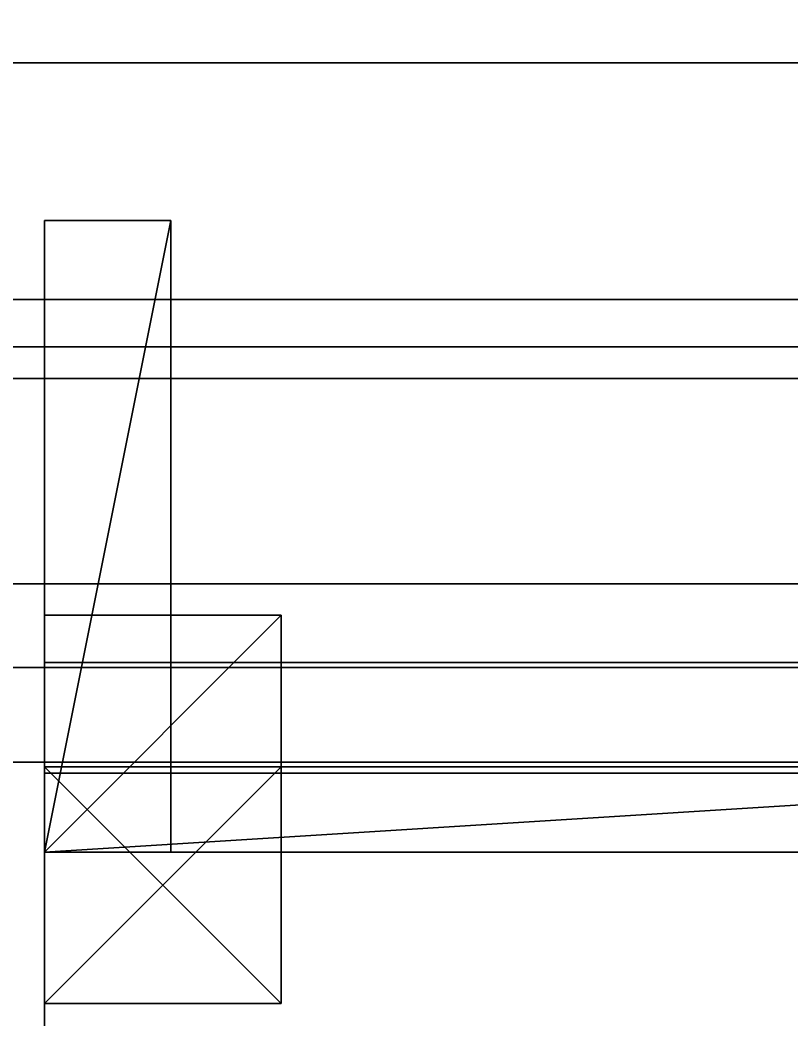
# Model space of a CAD drawing. Extents: x -100 to 4856, y -100 to 4830.
# Drawn here: x 1306.5 to 1355.3, y 4669.4 to 4732.7 of the extents above; entities that cross this region are included whole.
import ezdxf

# ---------------------------------------------------------------- set-up
doc = ezdxf.new("R2010")
doc.units = 0
for name, color, linetype in [('LAYER0', 7, 'CONTINUOUS'), ('LAYER142', 7, 'CONTINUOUS'), ('LAYER701', 7, 'CONTINUOUS'), ('LAYER731', 2, 'CONTINUOUS'), ('LAYER732', 7, 'CONTINUOUS'), ('LAYER733', 253, 'CONTINUOUS'), ('LAYER734', 253, 'CONTINUOUS'), ('LAYER735', 253, 'CONTINUOUS'), ('LAYER736', 253, 'CONTINUOUS'), ('LAYER737', 253, 'CONTINUOUS'), ('LAYER738', 253, 'CONTINUOUS'), ('LAYER755', 7, 'CONTINUOUS'), ('LAYER756', 7, 'CONTINUOUS'), ('LAYER765', 7, 'CONTINUOUS'), ('LAYER767', 7, 'CONTINUOUS'), ('LAYER801', 7, 'CONTINUOUS'), ('LAYER811', 253, 'CONTINUOUS'), ('LAYER812', 253, 'CONTINUOUS'), ('LAYER813', 253, 'CONTINUOUS'), ('LAYER814', 253, 'CONTINUOUS'), ('LAYER815', 7, 'CONTINUOUS'), ('LAYER825', 253, 'CONTINUOUS'), ('LAYER826', 253, 'CONTINUOUS'), ('LAYER827', 253, 'CONTINUOUS'), ('LAYER828', 253, 'CONTINUOUS'), ('LAYER86', 7, 'CONTINUOUS'), ('LAYER87', 9, 'CONTINUOUS'), ('LAYER88', 9, 'CONTINUOUS')]:
    doc.layers.add(name, color=color, linetype=linetype)

msp = doc.modelspace()

# ---------------------------------------------------------------- linework, layer by layer
at = {"layer": 'LAYER0', "invisible_edges": 1}
for points in [[(4856, 4830, -5), (-100, -100, -5), (-100, 4830, -5), (4856, 4830, -5)], [(-100, -100, -5), (4856, 4830, -5), (4856, -100, -5), (-100, -100, -5)], [(4856, -100), (-100, 4830), (-100, -100), (4856, -100)], [(-100, 4830), (4856, -100), (4856, 4830), (-100, 4830)]]:
    msp.add_3dface(points, dxfattribs=at)
at = {"layer": 'LAYER142'}
for points, invisible_edges in [([(15, 4715), (0, 4730), (2201, 4730), (15, 4715)], 5), ([(0, 4730, 110), (2201, 4730), (0, 4730), (0, 4730, 110)], 1), ([(2201, 4730), (0, 4730, 110), (2201, 4730, 110), (2201, 4730)], 1), ([(0, 4730, 110), (15, 4715, 110), (2201, 4730, 110), (0, 4730, 110)], 3), ([(15, 4715), (2201, 4730), (2186, 4715), (15, 4715)], 3), ([(2201, 4730, 110), (15, 4715, 110), (2186, 4715, 110), (2201, 4730, 110)], 5), ([(2186, 4715, 110), (15, 4715), (2186, 4715), (2186, 4715, 110)], 1), ([(15, 4715), (2186, 4715, 110), (15, 4715, 110), (15, 4715)], 1)]:
    msp.add_3dface(points, dxfattribs=dict(at, invisible_edges=invisible_edges))
at = {"layer": 'LAYER701', "invisible_edges": 1}
for points in [[(608, 4715), (2158, 4697), (608, 4697), (608, 4715)], [(2158, 4697), (608, 4715), (2158, 4715), (2158, 4697)], [(2158, 4715, 80), (608, 4697, 80), (2158, 4697, 80), (2158, 4715, 80)], [(608, 4697, 80), (2158, 4715, 80), (608, 4715, 80), (608, 4697, 80)], [(608, 4715), (2158, 4715, 80), (2158, 4715), (608, 4715)], [(2158, 4715, 80), (608, 4715), (608, 4715, 80), (2158, 4715, 80)], [(608, 4697, 80), (2158, 4697), (2158, 4697, 80), (608, 4697, 80)], [(2158, 4697), (608, 4697, 80), (608, 4697), (2158, 4697)]]:
    msp.add_3dface(points, dxfattribs=at)
at = {"layer": 'LAYER731'}
for points in [[(1388, 4680, 725.5), (1388, 4685, 725.5), (1308, 4680, 725.5), (1388, 4680, 725.5)], [(1308, 4680, 725.5), (1388, 4685, 725.5), (1308, 4685, 725.5), (1308, 4680, 725.5)], [(1308, 4680, 725.5), (1308, 4685, 725.5), (1308, 4680, 702.5), (1308, 4680, 725.5)], [(1308, 4680, 702.5), (1308, 4685, 725.5), (1308, 4685, 702.5), (1308, 4680, 702.5)], [(1388, 4680, 702.5), (1308, 4680, 702.5), (1388, 4685, 702.5), (1388, 4680, 702.5)], [(1388, 4685, 702.5), (1308, 4680, 702.5), (1308, 4685, 702.5), (1388, 4685, 702.5)], [(1388, 4685, 702.5), (1308, 4685, 702.5), (1388, 4685, 725.5), (1388, 4685, 702.5)], [(1388, 4685, 725.5), (1308, 4685, 702.5), (1308, 4685, 725.5), (1388, 4685, 725.5)], [(1388, 4680, 725.5), (1308, 4680, 725.5), (1388, 4680, 702.5), (1388, 4680, 725.5)], [(1388, 4680, 702.5), (1308, 4680, 725.5), (1308, 4680, 702.5), (1388, 4680, 702.5)]]:
    msp.add_3dface(points, dxfattribs=at)
at = {"layer": 'LAYER732', "invisible_edges": 1}
for points in [[(1308, 4685, 725.5), (1388, 4680, 725.5), (1388, 4685, 725.5), (1308, 4685, 725.5)], [(1388, 4680, 725.5), (1308, 4685, 725.5), (1308, 4680, 725.5), (1388, 4680, 725.5)], [(1308, 4680, 702.5), (1388, 4685, 702.5), (1388, 4680, 702.5), (1308, 4680, 702.5)], [(1388, 4685, 702.5), (1308, 4680, 702.5), (1308, 4685, 702.5), (1388, 4685, 702.5)], [(1308, 4685, 725.5), (1308, 4680, 702.5), (1308, 4680, 725.5), (1308, 4685, 725.5)], [(1308, 4680, 702.5), (1308, 4685, 725.5), (1308, 4685, 702.5), (1308, 4680, 702.5)], [(1388, 4685, 702.5), (1308, 4685, 725.5), (1388, 4685, 725.5), (1388, 4685, 702.5)], [(1308, 4685, 725.5), (1388, 4685, 702.5), (1308, 4685, 702.5), (1308, 4685, 725.5)], [(1308, 4680, 702.5), (1388, 4680, 725.5), (1308, 4680, 725.5), (1308, 4680, 702.5)], [(1388, 4680, 725.5), (1308, 4680, 702.5), (1388, 4680, 702.5), (1388, 4680, 725.5)]]:
    msp.add_3dface(points, dxfattribs=at)
at = {"layer": 'LAYER733'}
for points in [[(1323, 4680, 725.5), (1323, 4695, 725.5), (1308, 4680, 725.5), (1323, 4680, 725.5)], [(1308, 4680, 725.5), (1323, 4695, 725.5), (1308, 4695, 725.5), (1308, 4680, 725.5)], [(1308, 4680, 725.5), (1308, 4695, 725.5), (1308, 4680, 710.5), (1308, 4680, 725.5)], [(1308, 4680, 710.5), (1308, 4695, 725.5), (1308, 4695, 710.5), (1308, 4680, 710.5)], [(1323, 4680, 710.5), (1308, 4680, 710.5), (1323, 4695, 710.5), (1323, 4680, 710.5)], [(1323, 4695, 710.5), (1308, 4680, 710.5), (1308, 4695, 710.5), (1323, 4695, 710.5)], [(1323, 4695, 710.5), (1308, 4695, 710.5), (1323, 4695, 725.5), (1323, 4695, 710.5)], [(1323, 4695, 725.5), (1308, 4695, 710.5), (1308, 4695, 725.5), (1323, 4695, 725.5)], [(1323, 4680, 710.5), (1323, 4695, 710.5), (1323, 4680, 725.5), (1323, 4680, 710.5)], [(1323, 4680, 725.5), (1323, 4695, 710.5), (1323, 4695, 725.5), (1323, 4680, 725.5)], [(1323, 4680, 725.5), (1308, 4680, 725.5), (1323, 4680, 710.5), (1323, 4680, 725.5)], [(1323, 4680, 710.5), (1308, 4680, 725.5), (1308, 4680, 710.5), (1323, 4680, 710.5)]]:
    msp.add_3dface(points, dxfattribs=at)
at = {"layer": 'LAYER734'}
for points in [[(1323, 4680, 725.5), (1323, 4695, 725.5), (1308, 4680, 725.5), (1323, 4680, 725.5)], [(1308, 4680, 725.5), (1323, 4695, 725.5), (1308, 4695, 725.5), (1308, 4680, 725.5)], [(1308, 4680, 725.5), (1308, 4695, 725.5), (1308, 4680, 710.5), (1308, 4680, 725.5)], [(1308, 4680, 710.5), (1308, 4695, 725.5), (1308, 4695, 710.5), (1308, 4680, 710.5)], [(1323, 4680, 710.5), (1308, 4680, 710.5), (1323, 4695, 710.5), (1323, 4680, 710.5)], [(1323, 4695, 710.5), (1308, 4680, 710.5), (1308, 4695, 710.5), (1323, 4695, 710.5)], [(1323, 4695, 710.5), (1308, 4695, 710.5), (1323, 4695, 725.5), (1323, 4695, 710.5)], [(1323, 4695, 725.5), (1308, 4695, 710.5), (1308, 4695, 725.5), (1323, 4695, 725.5)], [(1323, 4680, 710.5), (1323, 4695, 710.5), (1323, 4680, 725.5), (1323, 4680, 710.5)], [(1323, 4680, 725.5), (1323, 4695, 710.5), (1323, 4695, 725.5), (1323, 4680, 725.5)], [(1323, 4680, 725.5), (1308, 4680, 725.5), (1323, 4680, 710.5), (1323, 4680, 725.5)], [(1323, 4680, 710.5), (1308, 4680, 725.5), (1308, 4680, 710.5), (1323, 4680, 710.5)]]:
    msp.add_3dface(points, dxfattribs=at)
at = {"layer": 'LAYER735'}
for points in [[(1323, 4680, 725.5), (1323, 4695, 725.5), (1308, 4680, 725.5), (1323, 4680, 725.5)], [(1308, 4680, 725.5), (1323, 4695, 725.5), (1308, 4695, 725.5), (1308, 4680, 725.5)], [(1308, 4680, 725.5), (1308, 4695, 725.5), (1308, 4680, 710.5), (1308, 4680, 725.5)], [(1308, 4680, 710.5), (1308, 4695, 725.5), (1308, 4695, 710.5), (1308, 4680, 710.5)], [(1323, 4680, 710.5), (1308, 4680, 710.5), (1323, 4695, 710.5), (1323, 4680, 710.5)], [(1323, 4695, 710.5), (1308, 4680, 710.5), (1308, 4695, 710.5), (1323, 4695, 710.5)], [(1323, 4695, 710.5), (1308, 4695, 710.5), (1323, 4695, 725.5), (1323, 4695, 710.5)], [(1323, 4695, 725.5), (1308, 4695, 710.5), (1308, 4695, 725.5), (1323, 4695, 725.5)], [(1323, 4680, 710.5), (1323, 4695, 710.5), (1323, 4680, 725.5), (1323, 4680, 710.5)], [(1323, 4680, 725.5), (1323, 4695, 710.5), (1323, 4695, 725.5), (1323, 4680, 725.5)], [(1323, 4680, 725.5), (1308, 4680, 725.5), (1323, 4680, 710.5), (1323, 4680, 725.5)], [(1323, 4680, 710.5), (1308, 4680, 725.5), (1308, 4680, 710.5), (1323, 4680, 710.5)]]:
    msp.add_3dface(points, dxfattribs=at)
at = {"layer": 'LAYER736'}
for points in [[(1323, 4680, 725.5), (1323, 4695, 725.5), (1308, 4680, 725.5), (1323, 4680, 725.5)], [(1308, 4680, 725.5), (1323, 4695, 725.5), (1308, 4695, 725.5), (1308, 4680, 725.5)], [(1308, 4680, 725.5), (1308, 4695, 725.5), (1308, 4680, 710.5), (1308, 4680, 725.5)], [(1308, 4680, 710.5), (1308, 4695, 725.5), (1308, 4695, 710.5), (1308, 4680, 710.5)], [(1323, 4680, 710.5), (1308, 4680, 710.5), (1323, 4695, 710.5), (1323, 4680, 710.5)], [(1323, 4695, 710.5), (1308, 4680, 710.5), (1308, 4695, 710.5), (1323, 4695, 710.5)], [(1323, 4695, 710.5), (1308, 4695, 710.5), (1323, 4695, 725.5), (1323, 4695, 710.5)], [(1323, 4695, 725.5), (1308, 4695, 710.5), (1308, 4695, 725.5), (1323, 4695, 725.5)], [(1323, 4680, 710.5), (1323, 4695, 710.5), (1323, 4680, 725.5), (1323, 4680, 710.5)], [(1323, 4680, 725.5), (1323, 4695, 710.5), (1323, 4695, 725.5), (1323, 4680, 725.5)], [(1323, 4680, 725.5), (1308, 4680, 725.5), (1323, 4680, 710.5), (1323, 4680, 725.5)], [(1323, 4680, 710.5), (1308, 4680, 725.5), (1308, 4680, 710.5), (1323, 4680, 710.5)]]:
    msp.add_3dface(points, dxfattribs=at)
at = {"layer": 'LAYER737'}
for points in [[(1316, 4680, 725.5), (1316, 4720, 725.5), (1308, 4680, 725.5), (1316, 4680, 725.5)], [(1308, 4680, 725.5), (1316, 4720, 725.5), (1308, 4720, 725.5), (1308, 4680, 725.5)], [(1308, 4680, 725.5), (1308, 4720, 725.5), (1308, 4680, 717.5), (1308, 4680, 725.5)], [(1308, 4680, 717.5), (1308, 4720, 725.5), (1308, 4720, 717.5), (1308, 4680, 717.5)], [(1316, 4680, 717.5), (1308, 4680, 717.5), (1316, 4720, 717.5), (1316, 4680, 717.5)], [(1316, 4720, 717.5), (1308, 4680, 717.5), (1308, 4720, 717.5), (1316, 4720, 717.5)], [(1316, 4720, 717.5), (1308, 4720, 717.5), (1316, 4720, 725.5), (1316, 4720, 717.5)], [(1316, 4720, 725.5), (1308, 4720, 717.5), (1308, 4720, 725.5), (1316, 4720, 725.5)], [(1316, 4680, 717.5), (1316, 4720, 717.5), (1316, 4680, 725.5), (1316, 4680, 717.5)], [(1316, 4680, 725.5), (1316, 4720, 717.5), (1316, 4720, 725.5), (1316, 4680, 725.5)], [(1316, 4680, 725.5), (1308, 4680, 725.5), (1316, 4680, 717.5), (1316, 4680, 725.5)], [(1316, 4680, 717.5), (1308, 4680, 725.5), (1308, 4680, 717.5), (1316, 4680, 717.5)]]:
    msp.add_3dface(points, dxfattribs=at)
at = {"layer": 'LAYER738'}
for points in [[(1388, 4680, 725.5), (1388, 4685, 725.5), (1308, 4680, 725.5), (1388, 4680, 725.5)], [(1308, 4680, 725.5), (1388, 4685, 725.5), (1308, 4685, 725.5), (1308, 4680, 725.5)], [(1308, 4680, 725.5), (1308, 4685, 725.5), (1308, 4680, 709.5), (1308, 4680, 725.5)], [(1308, 4680, 709.5), (1308, 4685, 725.5), (1308, 4685, 709.5), (1308, 4680, 709.5)], [(1388, 4680, 709.5), (1308, 4680, 709.5), (1388, 4685, 709.5), (1388, 4680, 709.5)], [(1388, 4685, 709.5), (1308, 4680, 709.5), (1308, 4685, 709.5), (1388, 4685, 709.5)], [(1388, 4685, 709.5), (1308, 4685, 709.5), (1388, 4685, 725.5), (1388, 4685, 709.5)], [(1388, 4685, 725.5), (1308, 4685, 709.5), (1308, 4685, 725.5), (1388, 4685, 725.5)], [(1388, 4680, 725.5), (1308, 4680, 725.5), (1388, 4680, 709.5), (1388, 4680, 725.5)], [(1388, 4680, 709.5), (1308, 4680, 725.5), (1308, 4680, 709.5), (1388, 4680, 709.5)]]:
    msp.add_3dface(points, dxfattribs=at)
at = {"layer": 'LAYER755', "invisible_edges": 1}
for points in [[(1290, 4710, 99), (1308, 4320, 99), (1290, 4320, 99), (1290, 4710, 99)], [(1308, 4320, 99), (1290, 4710, 99), (1308, 4710, 99), (1308, 4320, 99)], [(1308, 4710, 755), (1290, 4320, 755), (1308, 4320, 755), (1308, 4710, 755)], [(1290, 4320, 755), (1308, 4710, 755), (1290, 4710, 755), (1290, 4320, 755)], [(1290, 4710, 99), (1308, 4710, 755), (1308, 4710, 99), (1290, 4710, 99)], [(1308, 4710, 755), (1290, 4710, 99), (1290, 4710, 755), (1308, 4710, 755)], [(1308, 4710, 755), (1308, 4320, 99), (1308, 4710, 99), (1308, 4710, 755)], [(1308, 4320, 99), (1308, 4710, 755), (1308, 4320, 755), (1308, 4320, 99)]]:
    msp.add_3dface(points, dxfattribs=at)
at = {"layer": 'LAYER756', "invisible_edges": 1}
for points in [[(2150, 4710, 81), (626, 4320, 81), (626, 4710, 81), (2150, 4710, 81)], [(626, 4320, 81), (2150, 4710, 81), (2150, 4320, 81), (626, 4320, 81)], [(626, 4710, 99), (2150, 4710, 81), (626, 4710, 81), (626, 4710, 99)], [(2150, 4710, 81), (626, 4710, 99), (2150, 4710, 99), (2150, 4710, 81)], [(2150, 4320, 99), (626, 4710, 99), (626, 4320, 99), (2150, 4320, 99)], [(626, 4710, 99), (2150, 4320, 99), (2150, 4710, 99), (626, 4710, 99)]]:
    msp.add_3dface(points, dxfattribs=at)
at = {"layer": 'LAYER765', "invisible_edges": 1}
for points in [[(2154, 4691.7, 754.5), (1304, 4685.7, 754.5), (2154, 4685.7, 754.5), (2154, 4691.7, 754.5)], [(1304, 4685.7, 754.5), (2154, 4691.7, 754.5), (1304, 4691.7, 754.5), (1304, 4685.7, 754.5)], [(1304, 4691.7, 95), (2154, 4685.7, 95), (1304, 4685.7, 95), (1304, 4691.7, 95)], [(2154, 4685.7, 95), (1304, 4691.7, 95), (2154, 4691.7, 95), (2154, 4685.7, 95)], [(2154, 4691.7, 754.5), (1304, 4691.7, 95), (1304, 4691.7, 754.5), (2154, 4691.7, 754.5)], [(1304, 4691.7, 95), (2154, 4691.7, 754.5), (2154, 4691.7, 95), (1304, 4691.7, 95)], [(2154, 4685.7, 95), (1304, 4685.7, 754.5), (1304, 4685.7, 95), (2154, 4685.7, 95)], [(1304, 4685.7, 754.5), (2154, 4685.7, 95), (2154, 4685.7, 754.5), (1304, 4685.7, 754.5)]]:
    msp.add_3dface(points, dxfattribs=at)
at = {"layer": 'LAYER767', "invisible_edges": 1}
for points in [[(2150, 4710, 755), (1308, 4710, 635), (1308, 4710, 755), (2150, 4710, 755)], [(1308, 4710, 635), (2150, 4710, 755), (2150, 4710, 635), (1308, 4710, 635)], [(1308, 4692, 755), (1308, 4710, 635), (1308, 4692, 635), (1308, 4692, 755)], [(1308, 4710, 635), (1308, 4692, 755), (1308, 4710, 755), (1308, 4710, 635)], [(2150, 4692, 635), (1308, 4710, 635), (2150, 4710, 635), (2150, 4692, 635)], [(1308, 4710, 635), (2150, 4692, 635), (1308, 4692, 635), (1308, 4710, 635)], [(1308, 4692, 755), (2150, 4710, 755), (1308, 4710, 755), (1308, 4692, 755)], [(2150, 4710, 755), (1308, 4692, 755), (2150, 4692, 755), (2150, 4710, 755)], [(2150, 4692, 635), (1308, 4692, 755), (1308, 4692, 635), (2150, 4692, 635)], [(1308, 4692, 755), (2150, 4692, 635), (2150, 4692, 755), (1308, 4692, 755)]]:
    msp.add_3dface(points, dxfattribs=at)
at = {"layer": 'LAYER801', "invisible_edges": 1}
for points in [[(1308, 4685.4, 535), (2150, 4340, 535), (2150, 4685.4, 535), (1308, 4685.4, 535)], [(2150, 4340, 535), (1308, 4685.4, 535), (1308, 4340, 535), (2150, 4340, 535)], [(1308, 4685.4, 535), (1308, 4340, 517), (1308, 4340, 535), (1308, 4685.4, 535)], [(1308, 4340, 517), (1308, 4685.4, 535), (1308, 4685.4, 517), (1308, 4340, 517)], [(2150, 4685.4, 517), (1308, 4685.4, 535), (2150, 4685.4, 535), (2150, 4685.4, 517)], [(1308, 4685.4, 535), (2150, 4685.4, 517), (1308, 4685.4, 517), (1308, 4685.4, 535)], [(1308, 4340, 517), (2150, 4685.4, 517), (2150, 4340, 517), (1308, 4340, 517)], [(2150, 4685.4, 517), (1308, 4340, 517), (1308, 4685.4, 517), (2150, 4685.4, 517)]]:
    msp.add_3dface(points, dxfattribs=at)
at = {"layer": 'LAYER811'}
for points in [[(1308, 4685.4, 535), (1308, 4670.4, 520), (1308, 4670.4, 535), (1308, 4685.4, 535)], [(1308, 4685.4, 520), (1308, 4670.4, 520), (1308, 4685.4, 535), (1308, 4685.4, 520)], [(1323, 4685.4, 535), (1308, 4685.4, 520), (1308, 4685.4, 535), (1323, 4685.4, 535)], [(1323, 4685.4, 520), (1308, 4685.4, 520), (1323, 4685.4, 535), (1323, 4685.4, 520)], [(1323, 4670.4, 535), (1308, 4685.4, 535), (1308, 4670.4, 535), (1323, 4670.4, 535)], [(1323, 4685.4, 535), (1308, 4685.4, 535), (1323, 4670.4, 535), (1323, 4685.4, 535)], [(1308, 4670.4, 520), (1323, 4685.4, 520), (1323, 4670.4, 520), (1308, 4670.4, 520)], [(1308, 4685.4, 520), (1323, 4685.4, 520), (1308, 4670.4, 520), (1308, 4685.4, 520)], [(1323, 4670.4, 520), (1323, 4685.4, 535), (1323, 4670.4, 535), (1323, 4670.4, 520)], [(1323, 4685.4, 520), (1323, 4685.4, 535), (1323, 4670.4, 520), (1323, 4685.4, 520)], [(1308, 4670.4, 535), (1323, 4670.4, 520), (1323, 4670.4, 535), (1308, 4670.4, 535)], [(1308, 4670.4, 520), (1323, 4670.4, 520), (1308, 4670.4, 535), (1308, 4670.4, 520)]]:
    msp.add_3dface(points, dxfattribs=at)
at = {"layer": 'LAYER812'}
for points in [[(1308, 4685.4, 535), (1308, 4670.4, 520), (1308, 4670.4, 535), (1308, 4685.4, 535)], [(1308, 4685.4, 520), (1308, 4670.4, 520), (1308, 4685.4, 535), (1308, 4685.4, 520)], [(1323, 4685.4, 535), (1308, 4685.4, 520), (1308, 4685.4, 535), (1323, 4685.4, 535)], [(1323, 4685.4, 520), (1308, 4685.4, 520), (1323, 4685.4, 535), (1323, 4685.4, 520)], [(1323, 4670.4, 535), (1308, 4685.4, 535), (1308, 4670.4, 535), (1323, 4670.4, 535)], [(1323, 4685.4, 535), (1308, 4685.4, 535), (1323, 4670.4, 535), (1323, 4685.4, 535)], [(1308, 4670.4, 520), (1323, 4685.4, 520), (1323, 4670.4, 520), (1308, 4670.4, 520)], [(1308, 4685.4, 520), (1323, 4685.4, 520), (1308, 4670.4, 520), (1308, 4685.4, 520)], [(1323, 4670.4, 520), (1323, 4685.4, 535), (1323, 4670.4, 535), (1323, 4670.4, 520)], [(1323, 4685.4, 520), (1323, 4685.4, 535), (1323, 4670.4, 520), (1323, 4685.4, 520)], [(1308, 4670.4, 535), (1323, 4670.4, 520), (1323, 4670.4, 535), (1308, 4670.4, 535)], [(1308, 4670.4, 520), (1323, 4670.4, 520), (1308, 4670.4, 535), (1308, 4670.4, 520)]]:
    msp.add_3dface(points, dxfattribs=at)
at = {"layer": 'LAYER813'}
for points in [[(1308, 4685.4, 535), (1308, 4670.4, 520), (1308, 4670.4, 535), (1308, 4685.4, 535)], [(1308, 4685.4, 520), (1308, 4670.4, 520), (1308, 4685.4, 535), (1308, 4685.4, 520)], [(1323, 4685.4, 535), (1308, 4685.4, 520), (1308, 4685.4, 535), (1323, 4685.4, 535)], [(1323, 4685.4, 520), (1308, 4685.4, 520), (1323, 4685.4, 535), (1323, 4685.4, 520)], [(1323, 4670.4, 535), (1308, 4685.4, 535), (1308, 4670.4, 535), (1323, 4670.4, 535)], [(1323, 4685.4, 535), (1308, 4685.4, 535), (1323, 4670.4, 535), (1323, 4685.4, 535)], [(1308, 4670.4, 520), (1323, 4685.4, 520), (1323, 4670.4, 520), (1308, 4670.4, 520)], [(1308, 4685.4, 520), (1323, 4685.4, 520), (1308, 4670.4, 520), (1308, 4685.4, 520)], [(1323, 4670.4, 520), (1323, 4685.4, 535), (1323, 4670.4, 535), (1323, 4670.4, 520)], [(1323, 4685.4, 520), (1323, 4685.4, 535), (1323, 4670.4, 520), (1323, 4685.4, 520)], [(1308, 4670.4, 535), (1323, 4670.4, 520), (1323, 4670.4, 535), (1308, 4670.4, 535)], [(1308, 4670.4, 520), (1323, 4670.4, 520), (1308, 4670.4, 535), (1308, 4670.4, 520)]]:
    msp.add_3dface(points, dxfattribs=at)
at = {"layer": 'LAYER814'}
for points in [[(1308, 4685.4, 535), (1308, 4670.4, 520), (1308, 4670.4, 535), (1308, 4685.4, 535)], [(1308, 4685.4, 520), (1308, 4670.4, 520), (1308, 4685.4, 535), (1308, 4685.4, 520)], [(1323, 4685.4, 535), (1308, 4685.4, 520), (1308, 4685.4, 535), (1323, 4685.4, 535)], [(1323, 4685.4, 520), (1308, 4685.4, 520), (1323, 4685.4, 535), (1323, 4685.4, 520)], [(1323, 4670.4, 535), (1308, 4685.4, 535), (1308, 4670.4, 535), (1323, 4670.4, 535)], [(1323, 4685.4, 535), (1308, 4685.4, 535), (1323, 4670.4, 535), (1323, 4685.4, 535)], [(1308, 4670.4, 520), (1323, 4685.4, 520), (1323, 4670.4, 520), (1308, 4670.4, 520)], [(1308, 4685.4, 520), (1323, 4685.4, 520), (1308, 4670.4, 520), (1308, 4685.4, 520)], [(1323, 4670.4, 520), (1323, 4685.4, 535), (1323, 4670.4, 535), (1323, 4670.4, 520)], [(1323, 4685.4, 520), (1323, 4685.4, 535), (1323, 4670.4, 520), (1323, 4685.4, 520)], [(1308, 4670.4, 535), (1323, 4670.4, 520), (1323, 4670.4, 535), (1308, 4670.4, 535)], [(1308, 4670.4, 520), (1323, 4670.4, 520), (1308, 4670.4, 535), (1308, 4670.4, 520)]]:
    msp.add_3dface(points, dxfattribs=at)
at = {"layer": 'LAYER815', "invisible_edges": 1}
for points in [[(1308, 4685.4, 317), (2150, 4340, 317), (2150, 4685.4, 317), (1308, 4685.4, 317)], [(2150, 4340, 317), (1308, 4685.4, 317), (1308, 4340, 317), (2150, 4340, 317)], [(1308, 4685.4, 317), (1308, 4340, 299), (1308, 4340, 317), (1308, 4685.4, 317)], [(1308, 4340, 299), (1308, 4685.4, 317), (1308, 4685.4, 299), (1308, 4340, 299)], [(2150, 4685.4, 299), (1308, 4685.4, 317), (2150, 4685.4, 317), (2150, 4685.4, 299)], [(1308, 4685.4, 317), (2150, 4685.4, 299), (1308, 4685.4, 299), (1308, 4685.4, 317)], [(1308, 4340, 299), (2150, 4685.4, 299), (2150, 4340, 299), (1308, 4340, 299)], [(2150, 4685.4, 299), (1308, 4340, 299), (1308, 4685.4, 299), (2150, 4685.4, 299)]]:
    msp.add_3dface(points, dxfattribs=at)
at = {"layer": 'LAYER825'}
for points in [[(1308, 4685.4, 317), (1308, 4670.4, 302), (1308, 4670.4, 317), (1308, 4685.4, 317)], [(1308, 4685.4, 302), (1308, 4670.4, 302), (1308, 4685.4, 317), (1308, 4685.4, 302)], [(1323, 4685.4, 317), (1308, 4685.4, 302), (1308, 4685.4, 317), (1323, 4685.4, 317)], [(1323, 4685.4, 302), (1308, 4685.4, 302), (1323, 4685.4, 317), (1323, 4685.4, 302)], [(1323, 4670.4, 317), (1308, 4685.4, 317), (1308, 4670.4, 317), (1323, 4670.4, 317)], [(1323, 4685.4, 317), (1308, 4685.4, 317), (1323, 4670.4, 317), (1323, 4685.4, 317)], [(1308, 4670.4, 302), (1323, 4685.4, 302), (1323, 4670.4, 302), (1308, 4670.4, 302)], [(1308, 4685.4, 302), (1323, 4685.4, 302), (1308, 4670.4, 302), (1308, 4685.4, 302)], [(1323, 4670.4, 302), (1323, 4685.4, 317), (1323, 4670.4, 317), (1323, 4670.4, 302)], [(1323, 4685.4, 302), (1323, 4685.4, 317), (1323, 4670.4, 302), (1323, 4685.4, 302)], [(1308, 4670.4, 317), (1323, 4670.4, 302), (1323, 4670.4, 317), (1308, 4670.4, 317)], [(1308, 4670.4, 302), (1323, 4670.4, 302), (1308, 4670.4, 317), (1308, 4670.4, 302)]]:
    msp.add_3dface(points, dxfattribs=at)
at = {"layer": 'LAYER826'}
for points in [[(1308, 4685.4, 317), (1308, 4670.4, 302), (1308, 4670.4, 317), (1308, 4685.4, 317)], [(1308, 4685.4, 302), (1308, 4670.4, 302), (1308, 4685.4, 317), (1308, 4685.4, 302)], [(1323, 4685.4, 317), (1308, 4685.4, 302), (1308, 4685.4, 317), (1323, 4685.4, 317)], [(1323, 4685.4, 302), (1308, 4685.4, 302), (1323, 4685.4, 317), (1323, 4685.4, 302)], [(1323, 4670.4, 317), (1308, 4685.4, 317), (1308, 4670.4, 317), (1323, 4670.4, 317)], [(1323, 4685.4, 317), (1308, 4685.4, 317), (1323, 4670.4, 317), (1323, 4685.4, 317)], [(1308, 4670.4, 302), (1323, 4685.4, 302), (1323, 4670.4, 302), (1308, 4670.4, 302)], [(1308, 4685.4, 302), (1323, 4685.4, 302), (1308, 4670.4, 302), (1308, 4685.4, 302)], [(1323, 4670.4, 302), (1323, 4685.4, 317), (1323, 4670.4, 317), (1323, 4670.4, 302)], [(1323, 4685.4, 302), (1323, 4685.4, 317), (1323, 4670.4, 302), (1323, 4685.4, 302)], [(1308, 4670.4, 317), (1323, 4670.4, 302), (1323, 4670.4, 317), (1308, 4670.4, 317)], [(1308, 4670.4, 302), (1323, 4670.4, 302), (1308, 4670.4, 317), (1308, 4670.4, 302)]]:
    msp.add_3dface(points, dxfattribs=at)
at = {"layer": 'LAYER827'}
for points in [[(1308, 4685.4, 317), (1308, 4670.4, 302), (1308, 4670.4, 317), (1308, 4685.4, 317)], [(1308, 4685.4, 302), (1308, 4670.4, 302), (1308, 4685.4, 317), (1308, 4685.4, 302)], [(1323, 4685.4, 317), (1308, 4685.4, 302), (1308, 4685.4, 317), (1323, 4685.4, 317)], [(1323, 4685.4, 302), (1308, 4685.4, 302), (1323, 4685.4, 317), (1323, 4685.4, 302)], [(1323, 4670.4, 317), (1308, 4685.4, 317), (1308, 4670.4, 317), (1323, 4670.4, 317)], [(1323, 4685.4, 317), (1308, 4685.4, 317), (1323, 4670.4, 317), (1323, 4685.4, 317)], [(1308, 4670.4, 302), (1323, 4685.4, 302), (1323, 4670.4, 302), (1308, 4670.4, 302)], [(1308, 4685.4, 302), (1323, 4685.4, 302), (1308, 4670.4, 302), (1308, 4685.4, 302)], [(1323, 4670.4, 302), (1323, 4685.4, 317), (1323, 4670.4, 317), (1323, 4670.4, 302)], [(1323, 4685.4, 302), (1323, 4685.4, 317), (1323, 4670.4, 302), (1323, 4685.4, 302)], [(1308, 4670.4, 317), (1323, 4670.4, 302), (1323, 4670.4, 317), (1308, 4670.4, 317)], [(1308, 4670.4, 302), (1323, 4670.4, 302), (1308, 4670.4, 317), (1308, 4670.4, 302)]]:
    msp.add_3dface(points, dxfattribs=at)
at = {"layer": 'LAYER828'}
for points in [[(1308, 4685.4, 317), (1308, 4670.4, 302), (1308, 4670.4, 317), (1308, 4685.4, 317)], [(1308, 4685.4, 302), (1308, 4670.4, 302), (1308, 4685.4, 317), (1308, 4685.4, 302)], [(1323, 4685.4, 317), (1308, 4685.4, 302), (1308, 4685.4, 317), (1323, 4685.4, 317)], [(1323, 4685.4, 302), (1308, 4685.4, 302), (1323, 4685.4, 317), (1323, 4685.4, 302)], [(1323, 4670.4, 317), (1308, 4685.4, 317), (1308, 4670.4, 317), (1323, 4670.4, 317)], [(1323, 4685.4, 317), (1308, 4685.4, 317), (1323, 4670.4, 317), (1323, 4685.4, 317)], [(1308, 4670.4, 302), (1323, 4685.4, 302), (1323, 4670.4, 302), (1308, 4670.4, 302)], [(1308, 4685.4, 302), (1323, 4685.4, 302), (1308, 4670.4, 302), (1308, 4685.4, 302)], [(1323, 4670.4, 302), (1323, 4685.4, 317), (1323, 4670.4, 317), (1323, 4670.4, 302)], [(1323, 4685.4, 302), (1323, 4685.4, 317), (1323, 4670.4, 302), (1323, 4685.4, 302)], [(1308, 4670.4, 317), (1323, 4670.4, 302), (1323, 4670.4, 317), (1308, 4670.4, 317)], [(1308, 4670.4, 302), (1323, 4670.4, 302), (1308, 4670.4, 317), (1308, 4670.4, 302)]]:
    msp.add_3dface(points, dxfattribs=at)
at = {"layer": 'LAYER86'}
for points, invisible_edges in [([(2301, 4830), (0, 4730), (-100, 4830), (2301, 4830)], 1), ([(0, 4730), (2301, 4830), (2201, 4730), (0, 4730)], 1), ([(0, 4730, 2594), (673, 4730, 2055), (2201, 4730, 2594), (0, 4730, 2594)], 3), ([(673, 4730, 1218), (0, 4730), (1723, 4730, 1218), (673, 4730, 1218)], 3), ([(2201, 4730), (1723, 4730, 1218), (0, 4730), (2201, 4730)], 3), ([(1723, 4730, 2055), (2201, 4730, 2594), (673, 4730, 2055), (1723, 4730, 2055)], 3)]:
    msp.add_3dface(points, dxfattribs=dict(at, invisible_edges=invisible_edges))
at = {"layer": 'LAYER87', "invisible_edges": 1}
for points in [[(2250, 4730, 755), (590, 4298, 755), (590, 4730, 755), (2250, 4730, 755)], [(590, 4298, 755), (2250, 4730, 755), (2250, 4298, 755), (590, 4298, 755)], [(590, 4730, 773), (2250, 4730, 755), (590, 4730, 755), (590, 4730, 773)], [(2250, 4730, 755), (590, 4730, 773), (2250, 4730, 773), (2250, 4730, 755)], [(2250, 4298, 773), (590, 4730, 773), (590, 4298, 773), (2250, 4298, 773)], [(590, 4730, 773), (2250, 4298, 773), (2250, 4730, 773), (590, 4730, 773)]]:
    msp.add_3dface(points, dxfattribs=at)
at = {"layer": 'LAYER88', "invisible_edges": 1}
for points in [[(2250, 4730, 843), (590, 4730, 773), (590, 4730, 843), (2250, 4730, 843)], [(590, 4730, 773), (2250, 4730, 843), (2250, 4730, 773), (590, 4730, 773)], [(2250, 4712, 773), (590, 4730, 773), (2250, 4730, 773), (2250, 4712, 773)], [(590, 4730, 773), (2250, 4712, 773), (590, 4712, 773), (590, 4730, 773)], [(590, 4712, 843), (2250, 4730, 843), (590, 4730, 843), (590, 4712, 843)], [(2250, 4730, 843), (590, 4712, 843), (2250, 4712, 843), (2250, 4730, 843)], [(2250, 4712, 773), (590, 4712, 843), (590, 4712, 773), (2250, 4712, 773)], [(590, 4712, 843), (2250, 4712, 773), (2250, 4712, 843), (590, 4712, 843)]]:
    msp.add_3dface(points, dxfattribs=at)

# ---------------------------------------------------------------- meshes
at = {"layer": 'LAYER86'}
mesh = msp.add_polymesh((2, 2), dxfattribs=at)
for k, corner in enumerate([(2201, 4730, 2594), (0, 4730, 2594), (2301, 4830, 2594), (-100, 4830, 2594)]):
    mesh.set_mesh_vertex(divmod(k, 2), corner)

doc.saveas('drawing.dxf')
